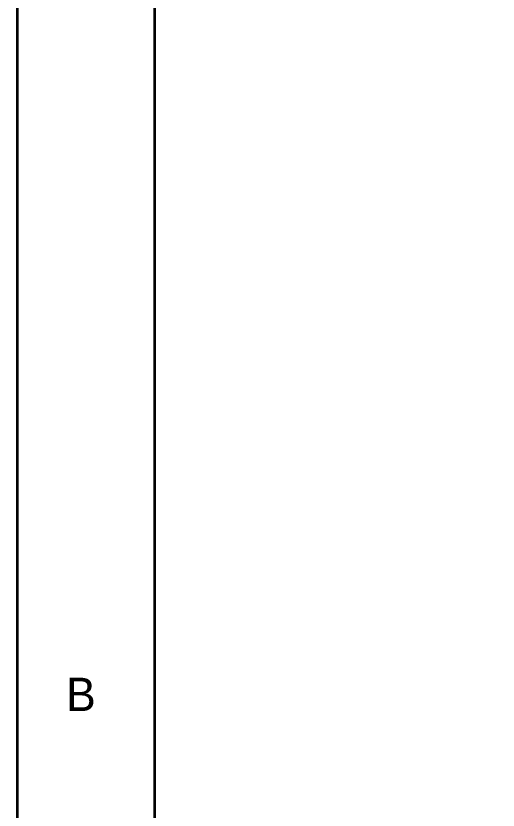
# Model space of a CAD drawing. Header units: millimetres. Extents: x 0 to 20.9, y 0 to 9.5.
# Drawn here: x -0.001 to 0.7, y 5.76 to 6.916 of the extents above; entities that cross this region are included whole.
import ezdxf

# ---------------------------------------------------------------- set-up
doc = ezdxf.new("R2010")
doc.units = ezdxf.units.MM
doc.header["$MEASUREMENT"] = 0
doc.layers.add('Sheet', color=255, linetype='Continuous')

msp = doc.modelspace()

# ---------------------------------------------------------------- linework, layer by layer
at = {"layer": 'Sheet', "const_width": 0.0039}
for points in [[(0.0008, 9.5), (0.0008, 0), (20.8661, 0), (20.8661, 9.5), (0.0008, 9.5), (0.0008, 9.5)], [(0.0008, 9.5), (20.8661, 9.5), (20.8661, 0), (0.0008, 0), (0.0008, 9.5)], [(0.2005, 9.2995), (0.2005, 0.1997), (20.6665, 0.1997), (20.6665, 9.2995), (0.2005, 9.2995), (0.2005, 9.2995)], [(0.2005, 9.2995), (20.6665, 9.2995), (20.6665, 0.1997), (0.2005, 0.1997), (0.2005, 9.2995)]]:
    msp.add_lwpolyline(points, close=True, dxfattribs=at)

# ---------------------------------------------------------------- texts
at = {"layer": 'Sheet'}
msp.add_text('B', height=0.0485, dxfattribs=at).set_placement((0.0718, 5.9045))

doc.saveas('drawing.dxf')
